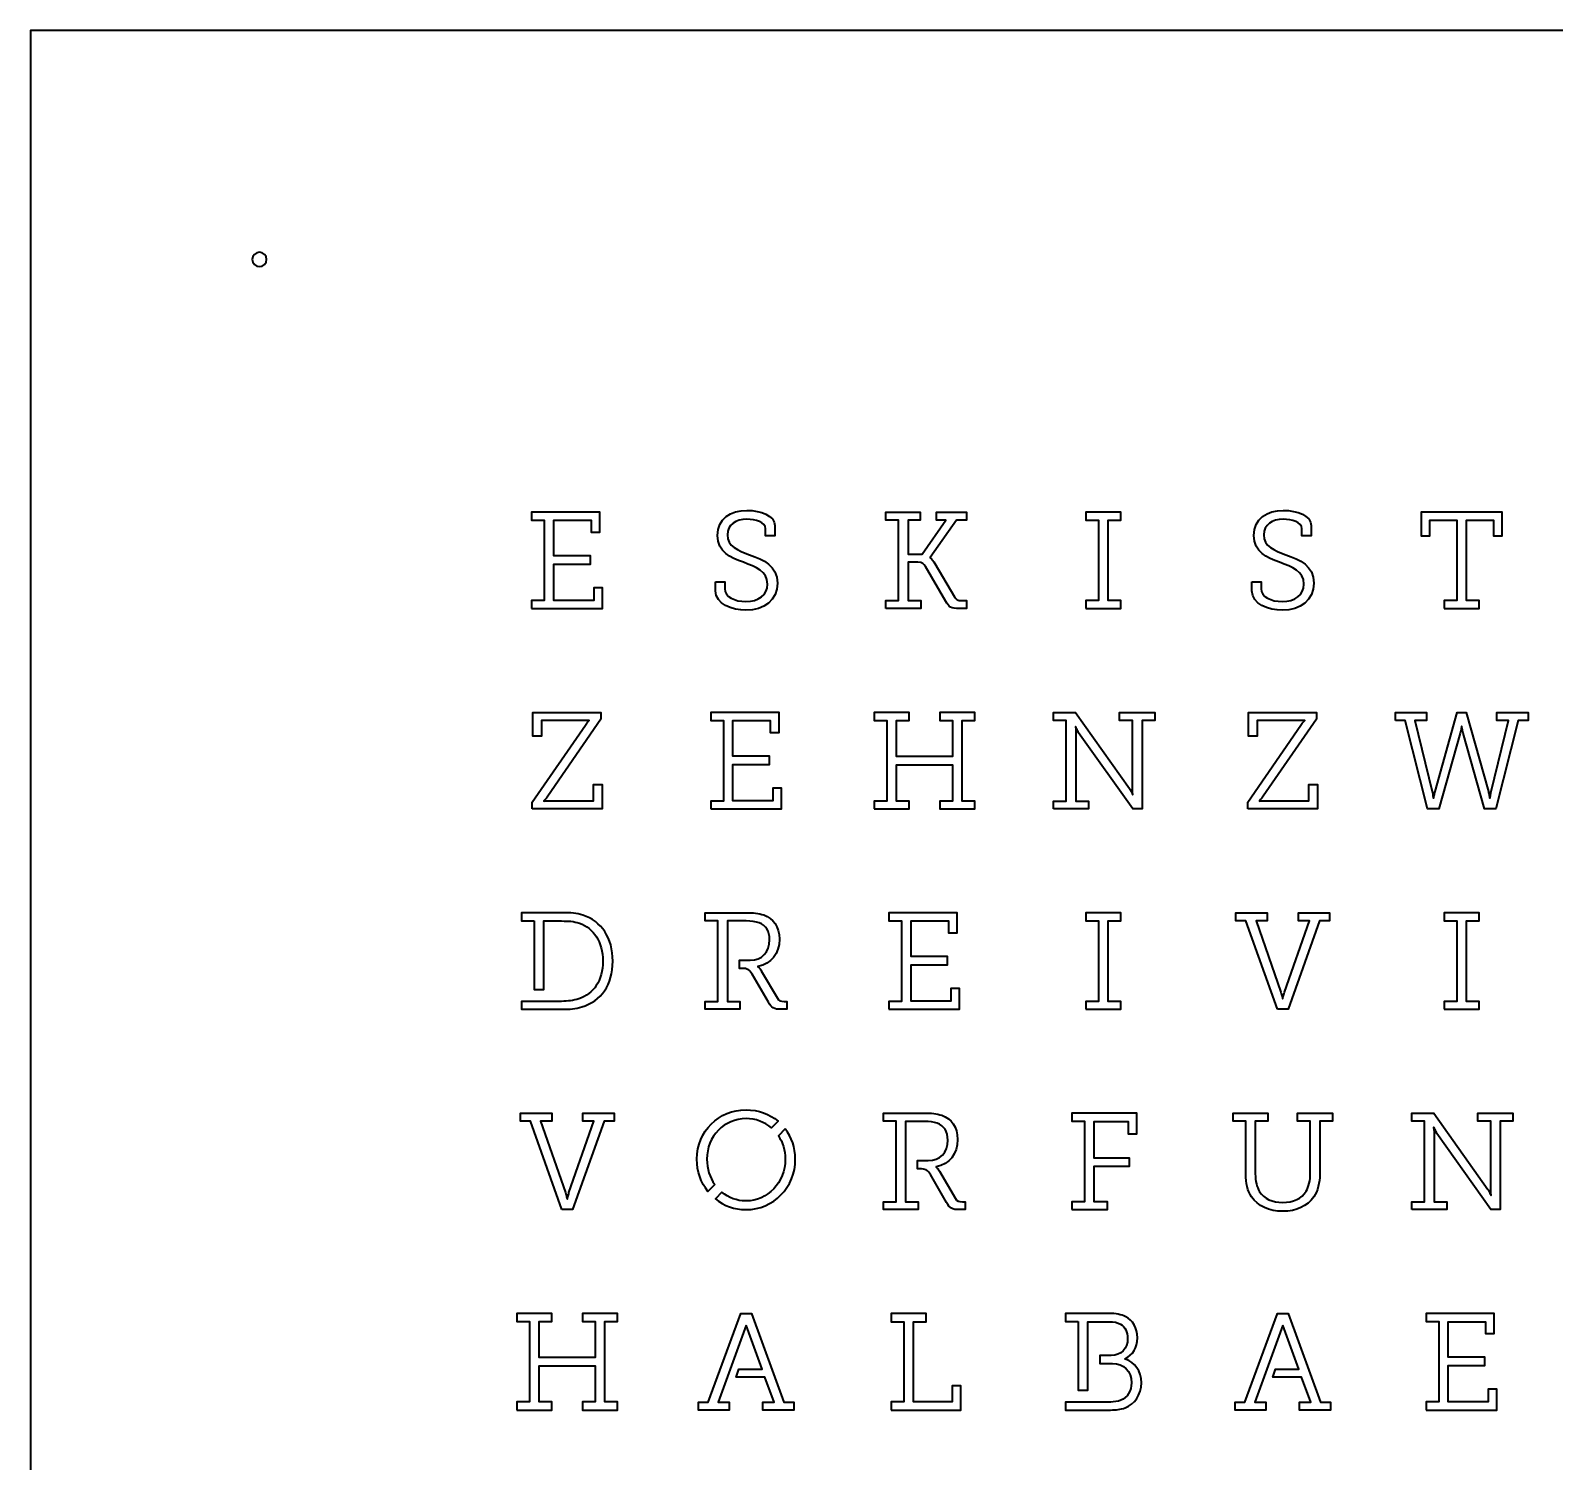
# Model space of a CAD drawing. Header units: inches. Extents: x 0 to 500, y 0 to 500.
# Drawn here: x 0 to 266.2, y 250 to 500 of the extents above; entities that cross this region are included whole.
import ezdxf

# ---------------------------------------------------------------- set-up
doc = ezdxf.new("R2010")
doc.units = ezdxf.units.IN
doc.header["$MEASUREMENT"] = 0
doc.layers.add('Layer 1', color=7, linetype='Continuous')

msp = doc.modelspace()

# ---------------------------------------------------------------- linework, layer by layer
at = {"layer": 'Layer 1', "color": 250, "lineweight": 35}
for points in [[(0, 0), (500, 0), (500, 500), (0, 500), (0, 0)], [(87.53, 399), (99.89, 399), (99.89, 402.62), (98.38, 402.62), (98.38, 400.44), (91.42, 400.44), (91.42, 406.78), (97.81, 406.78), (97.81, 408.22), (91.42, 408.22), (91.42, 414.43), (97.92, 414.43), (97.92, 412.37), (99.46, 412.37), (99.46, 415.87), (87.53, 415.87), (87.53, 414.48), (89.74, 414.48), (89.74, 400.39), (87.53, 400.39), (87.53, 399)], [(184.37, 399), (190.47, 399), (190.47, 400.39), (188.26, 400.39), (188.26, 414.48), (190.47, 414.48), (190.47, 415.87), (184.37, 415.87), (184.37, 414.48), (186.58, 414.48), (186.58, 400.39), (184.37, 400.39), (184.37, 399)], [(246.95, 399), (253.05, 399), (253.05, 400.39), (250.84, 400.39), (250.84, 414.43), (255.54, 414.43), (255.54, 411.69), (257.08, 411.69), (257.08, 415.87), (242.92, 415.87), (242.92, 411.69), (244.43, 411.69), (244.43, 414.43), (249.15, 414.43), (249.15, 400.39), (246.95, 400.39), (246.95, 399)], [(118.82, 364), (131.18, 364), (131.18, 367.62), (129.67, 367.62), (129.67, 365.44), (122.71, 365.44), (122.71, 371.78), (129.1, 371.78), (129.1, 373.22), (122.71, 373.22), (122.71, 379.43), (129.21, 379.43), (129.21, 377.37), (130.75, 377.37), (130.75, 380.87), (118.82, 380.87), (118.82, 379.48), (121.03, 379.48), (121.03, 365.39), (118.82, 365.39), (118.82, 364)], [(147.38, 364), (153.48, 364), (153.48, 365.39), (151.27, 365.39), (151.27, 371.73), (161.04, 371.73), (161.04, 365.39), (158.83, 365.39), (158.83, 364), (164.93, 364), (164.93, 365.39), (162.72, 365.39), (162.72, 379.48), (164.93, 379.48), (164.93, 380.87), (158.83, 380.87), (158.83, 379.48), (161.04, 379.48), (161.04, 373.17), (151.27, 373.17), (151.27, 379.48), (153.48, 379.48), (153.48, 380.87), (147.38, 380.87), (147.38, 379.48), (149.59, 379.48), (149.59, 365.39), (147.38, 365.39), (147.38, 364)], [(149.94, 329), (162.29, 329), (162.29, 332.62), (160.78, 332.62), (160.78, 330.44), (153.82, 330.44), (153.82, 336.78), (160.21, 336.78), (160.21, 338.22), (153.82, 338.22), (153.82, 344.43), (160.33, 344.43), (160.33, 342.37), (161.86, 342.37), (161.86, 345.87), (149.94, 345.87), (149.94, 344.48), (152.15, 344.48), (152.15, 330.39), (149.94, 330.39), (149.94, 329)], [(184.37, 329), (190.47, 329), (190.47, 330.39), (188.26, 330.39), (188.26, 344.48), (190.47, 344.48), (190.47, 345.87), (184.37, 345.87), (184.37, 344.48), (186.58, 344.48), (186.58, 330.39), (184.37, 330.39), (184.37, 329)], [(246.96, 329), (253.06, 329), (253.06, 330.39), (250.85, 330.39), (250.85, 344.48), (253.06, 344.48), (253.06, 345.87), (246.96, 345.87), (246.96, 344.48), (249.17, 344.48), (249.17, 330.39), (246.96, 330.39), (246.96, 329)], [(181.91, 294), (188.15, 294), (188.15, 295.39), (185.8, 295.39), (185.8, 301.58), (191.97, 301.58), (191.97, 303.02), (185.8, 303.02), (185.8, 309.38), (191.75, 309.38), (191.75, 307.27), (193.27, 307.27), (193.27, 310.87), (181.91, 310.87), (181.91, 309.48), (184.12, 309.48), (184.12, 295.39), (181.91, 295.39), (181.91, 294)], [(84.98, 259), (91.07, 259), (91.07, 260.4), (88.86, 260.4), (88.86, 266.73), (98.64, 266.73), (98.64, 260.4), (96.43, 260.4), (96.43, 259), (102.52, 259), (102.52, 260.4), (100.31, 260.4), (100.31, 274.48), (102.52, 274.48), (102.52, 275.87), (96.43, 275.87), (96.43, 274.48), (98.64, 274.48), (98.64, 268.17), (88.86, 268.17), (88.86, 274.48), (91.07, 274.48), (91.07, 275.87), (84.98, 275.87), (84.98, 274.48), (87.19, 274.48), (87.19, 260.4), (84.98, 260.4), (84.98, 259)], [(125.02, 273.84), (120.12, 260.39), (122.06, 260.39), (122.06, 259), (116.66, 259), (116.66, 260.39), (118.39, 260.39), (124.07, 275.87), (125.93, 275.87), (131.61, 260.39), (133.34, 260.39), (133.34, 259), (127.94, 259), (127.94, 260.39), (129.88, 260.39), (128.28, 264.73), (123.26, 264.73), (123.72, 266.15), (127.82, 266.15), (125.02, 273.84)], [(150.36, 259), (162.53, 259), (162.53, 263.25), (160.99, 263.25), (160.99, 260.44), (154.24, 260.44), (154.24, 274.43), (156.45, 274.43), (156.45, 275.87), (150.36, 275.87), (150.36, 274.43), (152.57, 274.43), (152.57, 260.4), (150.36, 260.4), (150.36, 259)], [(218.76, 273.84), (213.87, 260.39), (215.81, 260.39), (215.81, 259), (210.41, 259), (210.41, 260.39), (212.14, 260.39), (217.82, 275.87), (219.67, 275.87), (225.36, 260.39), (227.08, 260.39), (227.08, 259), (221.69, 259), (221.69, 260.39), (223.63, 260.39), (222.03, 264.73), (217.01, 264.73), (217.47, 266.15), (221.57, 266.15), (218.76, 273.84)], [(243.77, 259), (256.13, 259), (256.13, 262.62), (254.62, 262.62), (254.62, 260.44), (247.66, 260.44), (247.66, 266.78), (254.05, 266.78), (254.05, 268.22), (247.66, 268.22), (247.66, 274.43), (254.16, 274.43), (254.16, 272.37), (255.7, 272.37), (255.7, 275.87), (243.77, 275.87), (243.77, 274.48), (245.98, 274.48), (245.98, 260.4), (243.77, 260.4), (243.77, 259)]]:
    msp.add_lwpolyline(points, dxfattribs=at)
for points, knots in [([(41.25, 460), (41.25, 459.31), (40.69, 458.75), (40, 458.75), (39.31, 458.75), (38.75, 459.31), (38.75, 460), (38.75, 460.69), (39.31, 461.25), (40, 461.25), (40.69, 461.25), (41.25, 460.69), (41.25, 460)], [0, 0, 0, 0, 1, 1, 1, 2, 2, 2, 3, 3, 3, 4, 4, 4, 4]), ([(119.67, 403.7), (119.67, 403.7), (119.67, 402.1), (119.67, 402.1), (119.67, 399.79), (122.58, 398.71), (124.97, 398.71), (128.11, 398.71), (130.47, 400.49), (130.47, 403.46), (130.47, 406.53), (128.02, 407.52), (125.6, 408.41), (123.56, 409.17), (121.73, 409.87), (121.73, 411.89), (121.73, 413.69), (123.22, 414.62), (125.14, 414.62), (126.65, 414.62), (128.41, 414.05), (128.41, 412.97), (128.41, 412.97), (128.41, 411.72), (128.41, 411.72), (128.41, 411.72), (130.01, 411.72), (130.01, 411.72), (130.01, 411.72), (130.01, 413.52), (130.01, 413.52), (130.01, 415.25), (127.54, 416.16), (125.14, 416.16), (122.38, 416.16), (120.01, 414.72), (120.01, 411.77), (120.01, 408.82), (122.31, 407.93), (124.52, 407.09), (126.7, 406.25), (128.74, 405.53), (128.74, 403.29), (128.74, 401.33), (127.18, 400.24), (124.97, 400.24), (123.03, 400.24), (121.28, 401.04), (121.28, 402.48), (121.28, 402.48), (121.28, 403.7), (121.28, 403.7), (121.28, 403.7), (119.67, 403.7), (119.67, 403.7)], [0, 0, 0, 0, 1, 1, 1, 2, 2, 2, 3, 3, 3, 4, 4, 4, 5, 5, 5, 6, 6, 6, 7, 7, 7, 8, 8, 8, 9, 9, 9, 10, 10, 10, 11, 11, 11, 12, 12, 12, 13, 13, 13, 14, 14, 14, 15, 15, 15, 16, 16, 16, 17, 17, 17, 18, 18, 18, 18]), ([(149.42, 399), (149.42, 399), (155.5, 399), (155.5, 399), (155.5, 399), (155.5, 400.39), (155.5, 400.39), (155.5, 400.39), (153.31, 400.39), (153.31, 400.39), (153.31, 400.39), (153.31, 407.09), (153.31, 407.09), (153.31, 407.09), (155.02, 407.09), (155.02, 407.09), (155.76, 407.09), (156.07, 406.85), (156.36, 406.34), (156.36, 406.34), (159.88, 400.27), (159.88, 400.27), (160.46, 399.31), (160.8, 399), (162.21, 399), (162.21, 399), (163.49, 399), (163.49, 399), (163.49, 399), (163.49, 400.39), (163.49, 400.39), (163.49, 400.39), (162.64, 400.39), (162.64, 400.39), (162, 400.39), (161.69, 400.58), (161.4, 401.06), (161.4, 401.06), (157.94, 406.89), (157.94, 406.89), (157.73, 407.3), (157.53, 407.52), (157.36, 407.69), (157.36, 407.69), (157.13, 407.88), (157.13, 407.88), (157.13, 407.88), (157.13, 407.93), (157.13, 407.93), (157.13, 407.93), (161.78, 414.48), (161.78, 414.48), (161.78, 414.48), (163.49, 414.48), (163.49, 414.48), (163.49, 414.48), (163.49, 415.87), (163.49, 415.87), (163.49, 415.87), (158.25, 415.87), (158.25, 415.87), (158.25, 415.87), (158.25, 414.48), (158.25, 414.48), (158.25, 414.48), (159.91, 414.48), (159.91, 414.48), (159.91, 414.48), (155.78, 408.53), (155.78, 408.53), (155.78, 408.53), (153.31, 408.53), (153.31, 408.53), (153.31, 408.53), (153.31, 414.48), (153.31, 414.48), (153.31, 414.48), (155.4, 414.48), (155.4, 414.48), (155.4, 414.48), (155.4, 415.87), (155.4, 415.87), (155.4, 415.87), (149.42, 415.87), (149.42, 415.87), (149.42, 415.87), (149.42, 414.48), (149.42, 414.48), (149.42, 414.48), (151.63, 414.48), (151.63, 414.48), (151.63, 414.48), (151.63, 400.39), (151.63, 400.39), (151.63, 400.39), (149.42, 400.39), (149.42, 400.39), (149.42, 400.39), (149.42, 399), (149.42, 399)], [0, 0, 0, 0, 1, 1, 1, 2, 2, 2, 3, 3, 3, 4, 4, 4, 5, 5, 5, 6, 6, 6, 7, 7, 7, 8, 8, 8, 9, 9, 9, 10, 10, 10, 11, 11, 11, 12, 12, 12, 13, 13, 13, 14, 14, 14, 15, 15, 15, 16, 16, 16, 17, 17, 17, 18, 18, 18, 19, 19, 19, 20, 20, 20, 21, 21, 21, 22, 22, 22, 23, 23, 23, 24, 24, 24, 25, 25, 25, 26, 26, 26, 27, 27, 27, 28, 28, 28, 29, 29, 29, 30, 30, 30, 31, 31, 31, 32, 32, 32, 33, 33, 33, 33]), ([(213.36, 403.7), (213.36, 403.7), (213.36, 402.1), (213.36, 402.1), (213.36, 399.79), (216.26, 398.71), (218.66, 398.71), (221.8, 398.71), (224.16, 400.49), (224.16, 403.46), (224.16, 406.53), (221.71, 407.52), (219.28, 408.41), (217.24, 409.17), (215.42, 409.87), (215.42, 411.89), (215.42, 413.69), (216.91, 414.62), (218.83, 414.62), (220.34, 414.62), (222.09, 414.05), (222.09, 412.97), (222.09, 412.97), (222.09, 411.72), (222.09, 411.72), (222.09, 411.72), (223.7, 411.72), (223.7, 411.72), (223.7, 411.72), (223.7, 413.52), (223.7, 413.52), (223.7, 415.25), (221.23, 416.16), (218.83, 416.16), (216.07, 416.16), (213.69, 414.72), (213.69, 411.77), (213.69, 408.82), (216, 407.93), (218.2, 407.09), (220.39, 406.25), (222.43, 405.53), (222.43, 403.29), (222.43, 401.33), (220.87, 400.24), (218.66, 400.24), (216.71, 400.24), (214.97, 401.04), (214.97, 402.48), (214.97, 402.48), (214.97, 403.7), (214.97, 403.7), (214.97, 403.7), (213.36, 403.7), (213.36, 403.7)], [0, 0, 0, 0, 1, 1, 1, 2, 2, 2, 3, 3, 3, 4, 4, 4, 5, 5, 5, 6, 6, 6, 7, 7, 7, 8, 8, 8, 9, 9, 9, 10, 10, 10, 11, 11, 11, 12, 12, 12, 13, 13, 13, 14, 14, 14, 15, 15, 15, 16, 16, 16, 17, 17, 17, 18, 18, 18, 18]), ([(87.65, 364), (87.65, 364), (99.84, 364), (99.84, 364), (99.84, 364), (99.84, 368.25), (99.84, 368.25), (99.84, 368.25), (98.33, 368.25), (98.33, 368.25), (98.33, 368.25), (98.33, 365.44), (98.33, 365.44), (98.33, 365.44), (90.63, 365.44), (90.63, 365.44), (90.36, 365.44), (90.15, 365.44), (89.98, 365.42), (89.88, 365.39), (89.79, 365.39), (89.69, 365.39), (89.69, 365.39), (89.69, 365.44), (89.69, 365.44), (89.69, 365.44), (89.91, 365.65), (89.91, 365.65), (90.03, 365.82), (90.2, 365.97), (90.36, 366.23), (90.36, 366.23), (99.63, 379.7), (99.63, 379.7), (99.63, 379.7), (99.63, 380.87), (99.63, 380.87), (99.63, 380.87), (87.77, 380.87), (87.77, 380.87), (87.77, 380.87), (87.77, 376.69), (87.77, 376.69), (87.77, 376.69), (89.28, 376.69), (89.28, 376.69), (89.28, 376.69), (89.28, 379.43), (89.28, 379.43), (89.28, 379.43), (96.65, 379.43), (96.65, 379.43), (96.92, 379.43), (97.13, 379.43), (97.3, 379.46), (97.4, 379.48), (97.49, 379.48), (97.59, 379.48), (97.59, 379.48), (97.59, 379.43), (97.59, 379.43), (97.59, 379.43), (97.37, 379.21), (97.37, 379.21), (97.25, 379.05), (97.08, 378.9), (96.92, 378.64), (96.92, 378.64), (87.65, 365.17), (87.65, 365.17), (87.65, 365.17), (87.65, 364), (87.65, 364)], [0, 0, 0, 0, 1, 1, 1, 2, 2, 2, 3, 3, 3, 4, 4, 4, 5, 5, 5, 6, 6, 6, 7, 7, 7, 8, 8, 8, 9, 9, 9, 10, 10, 10, 11, 11, 11, 12, 12, 12, 13, 13, 13, 14, 14, 14, 15, 15, 15, 16, 16, 16, 17, 17, 17, 18, 18, 18, 19, 19, 19, 20, 20, 20, 21, 21, 21, 22, 22, 22, 23, 23, 23, 24, 24, 24, 24]), ([(178.7, 364), (178.7, 364), (184.82, 364), (184.82, 364), (184.82, 364), (184.82, 365.39), (184.82, 365.39), (184.82, 365.39), (182.59, 365.39), (182.59, 365.39), (182.59, 365.39), (182.59, 377.2), (182.59, 377.2), (182.62, 377.42), (182.59, 377.68), (182.57, 377.95), (182.57, 377.95), (182.52, 378.35), (182.52, 378.35), (182.52, 378.35), (182.57, 378.35), (182.57, 378.35), (182.62, 378.23), (182.67, 378.11), (182.74, 377.99), (182.83, 377.77), (182.95, 377.51), (183.07, 377.32), (183.07, 377.32), (192.53, 364), (192.53, 364), (192.53, 364), (194.16, 364), (194.16, 364), (194.16, 364), (194.16, 379.48), (194.16, 379.48), (194.16, 379.48), (196.37, 379.48), (196.37, 379.48), (196.37, 379.48), (196.37, 380.87), (196.37, 380.87), (196.37, 380.87), (190.24, 380.87), (190.24, 380.87), (190.24, 380.87), (190.24, 379.48), (190.24, 379.48), (190.24, 379.48), (192.48, 379.48), (192.48, 379.48), (192.48, 379.48), (192.48, 367.7), (192.48, 367.7), (192.48, 367.48), (192.48, 367.19), (192.5, 366.93), (192.5, 366.93), (192.55, 366.52), (192.55, 366.52), (192.55, 366.52), (192.5, 366.52), (192.5, 366.52), (192.45, 366.64), (192.41, 366.78), (192.33, 366.91), (192.21, 367.17), (192.12, 367.38), (192, 367.55), (192, 367.55), (182.54, 380.87), (182.54, 380.87), (182.54, 380.87), (178.7, 380.87), (178.7, 380.87), (178.7, 380.87), (178.7, 379.48), (178.7, 379.48), (178.7, 379.48), (180.91, 379.48), (180.91, 379.48), (180.91, 379.48), (180.91, 365.39), (180.91, 365.39), (180.91, 365.39), (178.7, 365.39), (178.7, 365.39), (178.7, 365.39), (178.7, 364), (178.7, 364)], [0, 0, 0, 0, 1, 1, 1, 2, 2, 2, 3, 3, 3, 4, 4, 4, 5, 5, 5, 6, 6, 6, 7, 7, 7, 8, 8, 8, 9, 9, 9, 10, 10, 10, 11, 11, 11, 12, 12, 12, 13, 13, 13, 14, 14, 14, 15, 15, 15, 16, 16, 16, 17, 17, 17, 18, 18, 18, 19, 19, 19, 20, 20, 20, 21, 21, 21, 22, 22, 22, 23, 23, 23, 24, 24, 24, 25, 25, 25, 26, 26, 26, 27, 27, 27, 28, 28, 28, 29, 29, 29, 30, 30, 30, 30]), ([(212.63, 364), (212.63, 364), (224.82, 364), (224.82, 364), (224.82, 364), (224.82, 368.25), (224.82, 368.25), (224.82, 368.25), (223.31, 368.25), (223.31, 368.25), (223.31, 368.25), (223.31, 365.44), (223.31, 365.44), (223.31, 365.44), (215.6, 365.44), (215.6, 365.44), (215.34, 365.44), (215.12, 365.44), (214.96, 365.42), (214.86, 365.39), (214.77, 365.39), (214.67, 365.39), (214.67, 365.39), (214.67, 365.44), (214.67, 365.44), (214.67, 365.44), (214.88, 365.65), (214.88, 365.65), (215, 365.82), (215.17, 365.97), (215.34, 366.23), (215.34, 366.23), (224.61, 379.7), (224.61, 379.7), (224.61, 379.7), (224.61, 380.87), (224.61, 380.87), (224.61, 380.87), (212.75, 380.87), (212.75, 380.87), (212.75, 380.87), (212.75, 376.69), (212.75, 376.69), (212.75, 376.69), (214.26, 376.69), (214.26, 376.69), (214.26, 376.69), (214.26, 379.43), (214.26, 379.43), (214.26, 379.43), (221.63, 379.43), (221.63, 379.43), (221.89, 379.43), (222.11, 379.43), (222.27, 379.46), (222.37, 379.48), (222.47, 379.48), (222.57, 379.48), (222.57, 379.48), (222.57, 379.43), (222.57, 379.43), (222.57, 379.43), (222.35, 379.21), (222.35, 379.21), (222.23, 379.05), (222.06, 378.9), (221.89, 378.64), (221.89, 378.64), (212.63, 365.17), (212.63, 365.17), (212.63, 365.17), (212.63, 364), (212.63, 364)], [0, 0, 0, 0, 1, 1, 1, 2, 2, 2, 3, 3, 3, 4, 4, 4, 5, 5, 5, 6, 6, 6, 7, 7, 7, 8, 8, 8, 9, 9, 9, 10, 10, 10, 11, 11, 11, 12, 12, 12, 13, 13, 13, 14, 14, 14, 15, 15, 15, 16, 16, 16, 17, 17, 17, 18, 18, 18, 19, 19, 19, 20, 20, 20, 21, 21, 21, 22, 22, 22, 23, 23, 23, 24, 24, 24, 24]), ([(238.41, 379.48), (238.41, 379.48), (240.11, 379.48), (240.11, 379.48), (240.11, 379.48), (244.05, 364), (244.05, 364), (244.05, 364), (246.01, 364), (246.01, 364), (246.01, 364), (249.76, 377.27), (249.76, 377.27), (249.83, 377.54), (249.88, 377.77), (249.91, 378.02), (249.91, 378.02), (249.95, 378.38), (249.95, 378.38), (249.95, 378.38), (250.05, 378.38), (250.05, 378.38), (250.05, 378.38), (250.09, 378.02), (250.09, 378.02), (250.12, 377.77), (250.16, 377.54), (250.24, 377.27), (250.24, 377.27), (253.96, 364), (253.96, 364), (253.96, 364), (255.95, 364), (255.95, 364), (255.95, 364), (259.86, 379.48), (259.86, 379.48), (259.86, 379.48), (261.59, 379.48), (261.59, 379.48), (261.59, 379.48), (261.59, 380.87), (261.59, 380.87), (261.59, 380.87), (256.15, 380.87), (256.15, 380.87), (256.15, 380.87), (256.15, 379.48), (256.15, 379.48), (256.15, 379.48), (258.16, 379.48), (258.16, 379.48), (258.16, 379.48), (255.14, 367.07), (255.14, 367.07), (255.07, 366.81), (255.04, 366.55), (255.02, 366.33), (255.02, 366.33), (254.97, 365.97), (254.97, 365.97), (254.97, 365.97), (254.87, 365.97), (254.87, 365.97), (254.87, 366.09), (254.85, 366.21), (254.82, 366.33), (254.75, 366.55), (254.73, 366.81), (254.66, 367.07), (254.66, 367.07), (250.77, 380.87), (250.77, 380.87), (250.77, 380.87), (249.21, 380.87), (249.21, 380.87), (249.21, 380.87), (245.34, 367.07), (245.34, 367.07), (245.27, 366.81), (245.25, 366.55), (245.18, 366.33), (245.15, 366.21), (245.13, 366.09), (245.13, 365.97), (245.13, 365.97), (245.03, 365.97), (245.03, 365.97), (245.03, 365.97), (244.98, 366.33), (244.98, 366.33), (244.96, 366.55), (244.93, 366.81), (244.86, 367.07), (244.86, 367.07), (241.84, 379.48), (241.84, 379.48), (241.84, 379.48), (243.85, 379.48), (243.85, 379.48), (243.85, 379.48), (243.85, 380.87), (243.85, 380.87), (243.85, 380.87), (238.41, 380.87), (238.41, 380.87), (238.41, 380.87), (238.41, 379.48), (238.41, 379.48)], [0, 0, 0, 0, 1, 1, 1, 2, 2, 2, 3, 3, 3, 4, 4, 4, 5, 5, 5, 6, 6, 6, 7, 7, 7, 8, 8, 8, 9, 9, 9, 10, 10, 10, 11, 11, 11, 12, 12, 12, 13, 13, 13, 14, 14, 14, 15, 15, 15, 16, 16, 16, 17, 17, 17, 18, 18, 18, 19, 19, 19, 20, 20, 20, 21, 21, 21, 22, 22, 22, 23, 23, 23, 24, 24, 24, 25, 25, 25, 26, 26, 26, 27, 27, 27, 28, 28, 28, 29, 29, 29, 30, 30, 30, 31, 31, 31, 32, 32, 32, 33, 33, 33, 34, 34, 34, 35, 35, 35, 36, 36, 36, 36]), ([(87.99, 344.48), (87.99, 344.48), (85.78, 344.48), (85.78, 344.48), (85.78, 344.48), (85.78, 345.87), (85.78, 345.87), (85.78, 345.87), (92.91, 345.87), (92.91, 345.87), (94.35, 345.87), (95.38, 345.79), (96.51, 345.44), (99.7, 344.4), (101.71, 341.5), (101.71, 337.42), (101.71, 333.22), (99.68, 330.44), (96.29, 329.41), (95.24, 329.05), (94.16, 329), (92.91, 329), (92.91, 329), (85.78, 329), (85.78, 329), (85.78, 329), (85.78, 330.39), (85.78, 330.39), (85.78, 330.39), (92.77, 330.39), (92.77, 330.39), (93.89, 330.39), (94.83, 330.54), (95.76, 330.85), (98.36, 331.69), (99.97, 333.99), (99.97, 337.42), (99.97, 340.8), (98.4, 343.15), (95.88, 344.04), (94.9, 344.4), (93.94, 344.43), (92.77, 344.43), (92.77, 344.43), (89.67, 344.43), (89.67, 344.43), (89.67, 344.43), (89.67, 332.48), (89.67, 332.48), (89.67, 332.48), (87.99, 332.48), (87.99, 332.48), (87.99, 332.48), (87.99, 344.48), (87.99, 344.48)], [0, 0, 0, 0, 1, 1, 1, 2, 2, 2, 3, 3, 3, 4, 4, 4, 5, 5, 5, 6, 6, 6, 7, 7, 7, 8, 8, 8, 9, 9, 9, 10, 10, 10, 11, 11, 11, 12, 12, 12, 13, 13, 13, 14, 14, 14, 15, 15, 15, 16, 16, 16, 17, 17, 17, 18, 18, 18, 18]), ([(124.18, 336.15), (125.26, 336.15), (125.64, 335.93), (126.07, 335.12), (126.07, 335.12), (128.9, 330.27), (128.9, 330.27), (129.5, 329.22), (129.76, 329), (131.23, 329), (131.23, 329), (132.14, 329), (132.14, 329), (132.14, 329), (132.14, 330.39), (132.14, 330.39), (132.14, 330.39), (131.66, 330.39), (131.66, 330.39), (131.01, 330.39), (130.72, 330.47), (130.46, 330.94), (130.46, 330.94), (127.65, 335.74), (127.65, 335.74), (127.53, 336.01), (127.39, 336.15), (127.27, 336.27), (127.27, 336.27), (127.08, 336.44), (127.08, 336.44), (127.08, 336.44), (127.08, 336.49), (127.08, 336.49), (129.38, 336.89), (130.82, 338.74), (130.82, 341.26), (130.82, 343.49), (129.74, 344.89), (128.08, 345.48), (127.15, 345.79), (126.24, 345.87), (125.08, 345.87), (125.08, 345.87), (117.86, 345.87), (117.86, 345.87), (117.86, 345.87), (117.86, 344.48), (117.86, 344.48), (117.86, 344.48), (120.07, 344.48), (120.07, 344.48), (120.07, 344.48), (120.07, 330.39), (120.07, 330.39), (120.07, 330.39), (117.86, 330.39), (117.86, 330.39), (117.86, 330.39), (117.86, 329), (117.86, 329), (117.86, 329), (123.93, 329), (123.93, 329), (123.93, 329), (123.93, 330.39), (123.93, 330.39), (123.93, 330.39), (121.75, 330.39), (121.75, 330.39), (121.75, 330.39), (121.75, 344.43), (121.75, 344.43), (121.75, 344.43), (125.04, 344.43), (125.04, 344.43), (125.9, 344.43), (126.69, 344.33), (127.27, 344.11), (128.45, 343.66), (129.11, 342.68), (129.11, 341.14), (129.11, 338.96), (127.75, 337.59), (125.71, 337.59), (125.71, 337.59), (123.83, 337.59), (123.83, 337.59), (123.83, 337.59), (123.83, 336.15), (123.83, 336.15), (123.83, 336.15), (124.18, 336.15), (124.18, 336.15)], [0, 0, 0, 0, 1, 1, 1, 2, 2, 2, 3, 3, 3, 4, 4, 4, 5, 5, 5, 6, 6, 6, 7, 7, 7, 8, 8, 8, 9, 9, 9, 10, 10, 10, 11, 11, 11, 12, 12, 12, 13, 13, 13, 14, 14, 14, 15, 15, 15, 16, 16, 16, 17, 17, 17, 18, 18, 18, 19, 19, 19, 20, 20, 20, 21, 21, 21, 22, 22, 22, 23, 23, 23, 24, 24, 24, 25, 25, 25, 26, 26, 26, 27, 27, 27, 28, 28, 28, 29, 29, 29, 30, 30, 30, 31, 31, 31, 31]), ([(217.81, 329), (217.81, 329), (219.66, 329), (219.66, 329), (219.66, 329), (225.18, 344.48), (225.18, 344.48), (225.18, 344.48), (226.93, 344.48), (226.93, 344.48), (226.93, 344.48), (226.93, 345.87), (226.93, 345.87), (226.93, 345.87), (221.48, 345.87), (221.48, 345.87), (221.48, 345.87), (221.48, 344.48), (221.48, 344.48), (221.48, 344.48), (223.41, 344.48), (223.41, 344.48), (223.41, 344.48), (219.04, 331.98), (219.04, 331.98), (218.96, 331.71), (218.91, 331.45), (218.84, 331.23), (218.84, 331.23), (218.77, 330.87), (218.77, 330.87), (218.77, 330.87), (218.7, 330.87), (218.7, 330.87), (218.7, 330.87), (218.63, 331.23), (218.63, 331.23), (218.56, 331.45), (218.53, 331.71), (218.43, 331.98), (218.43, 331.98), (214.07, 344.48), (214.07, 344.48), (214.07, 344.48), (216.01, 344.48), (216.01, 344.48), (216.01, 344.48), (216.01, 345.87), (216.01, 345.87), (216.01, 345.87), (210.56, 345.87), (210.56, 345.87), (210.56, 345.87), (210.56, 344.48), (210.56, 344.48), (210.56, 344.48), (212.29, 344.48), (212.29, 344.48), (212.29, 344.48), (217.81, 329), (217.81, 329)], [0, 0, 0, 0, 1, 1, 1, 2, 2, 2, 3, 3, 3, 4, 4, 4, 5, 5, 5, 6, 6, 6, 7, 7, 7, 8, 8, 8, 9, 9, 9, 10, 10, 10, 11, 11, 11, 12, 12, 12, 13, 13, 13, 14, 14, 14, 15, 15, 15, 16, 16, 16, 17, 17, 17, 18, 18, 18, 19, 19, 19, 20, 20, 20, 20]), ([(92.83, 294), (92.83, 294), (94.68, 294), (94.68, 294), (94.68, 294), (100.2, 309.48), (100.2, 309.48), (100.2, 309.48), (101.96, 309.48), (101.96, 309.48), (101.96, 309.48), (101.96, 310.87), (101.96, 310.87), (101.96, 310.87), (96.51, 310.87), (96.51, 310.87), (96.51, 310.87), (96.51, 309.48), (96.51, 309.48), (96.51, 309.48), (98.43, 309.48), (98.43, 309.48), (98.43, 309.48), (94.06, 296.98), (94.06, 296.98), (93.99, 296.71), (93.94, 296.45), (93.87, 296.23), (93.87, 296.23), (93.79, 295.87), (93.79, 295.87), (93.79, 295.87), (93.72, 295.87), (93.72, 295.87), (93.72, 295.87), (93.65, 296.23), (93.65, 296.23), (93.58, 296.45), (93.56, 296.71), (93.46, 296.98), (93.46, 296.98), (89.09, 309.48), (89.09, 309.48), (89.09, 309.48), (91.04, 309.48), (91.04, 309.48), (91.04, 309.48), (91.04, 310.87), (91.04, 310.87), (91.04, 310.87), (85.59, 310.87), (85.59, 310.87), (85.59, 310.87), (85.59, 309.48), (85.59, 309.48), (85.59, 309.48), (87.32, 309.48), (87.32, 309.48), (87.32, 309.48), (92.83, 294), (92.83, 294)], [0, 0, 0, 0, 1, 1, 1, 2, 2, 2, 3, 3, 3, 4, 4, 4, 5, 5, 5, 6, 6, 6, 7, 7, 7, 8, 8, 8, 9, 9, 9, 10, 10, 10, 11, 11, 11, 12, 12, 12, 13, 13, 13, 14, 14, 14, 15, 15, 15, 16, 16, 16, 17, 17, 17, 18, 18, 18, 19, 19, 19, 20, 20, 20, 20]), ([(119.53, 298.4), (118.64, 299.62), (118.15, 301.11), (118.15, 302.83), (118.15, 306.86), (121.22, 309.91), (124.99, 309.91), (126.69, 309.91), (128.21, 309.33), (129.41, 308.27), (129.41, 308.27), (130.58, 309.44), (130.58, 309.44), (129.07, 310.73), (127.16, 311.44), (124.99, 311.44), (120.22, 311.44), (116.4, 307.7), (116.4, 302.83), (116.4, 300.64), (117.09, 298.73), (118.33, 297.2), (118.33, 297.2), (119.53, 298.4), (119.53, 298.4)], [0, 0, 0, 0, 1, 1, 1, 2, 2, 2, 3, 3, 3, 4, 4, 4, 5, 5, 5, 6, 6, 6, 7, 7, 7, 8, 8, 8, 8]), ([(155.29, 301.15), (156.37, 301.15), (156.75, 300.93), (157.19, 300.12), (157.19, 300.12), (160.02, 295.27), (160.02, 295.27), (160.61, 294.22), (160.88, 294), (162.34, 294), (162.34, 294), (163.25, 294), (163.25, 294), (163.25, 294), (163.25, 295.39), (163.25, 295.39), (163.25, 295.39), (162.78, 295.39), (162.78, 295.39), (162.13, 295.39), (161.84, 295.47), (161.57, 295.94), (161.57, 295.94), (158.77, 300.74), (158.77, 300.74), (158.65, 301.01), (158.5, 301.15), (158.38, 301.27), (158.38, 301.27), (158.19, 301.44), (158.19, 301.44), (158.19, 301.44), (158.19, 301.48), (158.19, 301.48), (160.49, 301.89), (161.94, 303.74), (161.94, 306.26), (161.94, 308.49), (160.86, 309.88), (159.2, 310.48), (158.26, 310.79), (157.35, 310.87), (156.2, 310.87), (156.2, 310.87), (148.98, 310.87), (148.98, 310.87), (148.98, 310.87), (148.98, 309.48), (148.98, 309.48), (148.98, 309.48), (151.19, 309.48), (151.19, 309.48), (151.19, 309.48), (151.19, 295.39), (151.19, 295.39), (151.19, 295.39), (148.98, 295.39), (148.98, 295.39), (148.98, 295.39), (148.98, 294), (148.98, 294), (148.98, 294), (155.05, 294), (155.05, 294), (155.05, 294), (155.05, 295.39), (155.05, 295.39), (155.05, 295.39), (152.86, 295.39), (152.86, 295.39), (152.86, 295.39), (152.86, 309.42), (152.86, 309.42), (152.86, 309.42), (156.15, 309.42), (156.15, 309.42), (157.01, 309.42), (157.81, 309.33), (158.38, 309.11), (159.56, 308.66), (160.23, 307.68), (160.23, 306.14), (160.23, 303.96), (158.87, 302.59), (156.83, 302.59), (156.83, 302.59), (154.95, 302.59), (154.95, 302.59), (154.95, 302.59), (154.95, 301.15), (154.95, 301.15), (154.95, 301.15), (155.29, 301.15), (155.29, 301.15)], [0, 0, 0, 0, 1, 1, 1, 2, 2, 2, 3, 3, 3, 4, 4, 4, 5, 5, 5, 6, 6, 6, 7, 7, 7, 8, 8, 8, 9, 9, 9, 10, 10, 10, 11, 11, 11, 12, 12, 12, 13, 13, 13, 14, 14, 14, 15, 15, 15, 16, 16, 16, 17, 17, 17, 18, 18, 18, 19, 19, 19, 20, 20, 20, 21, 21, 21, 22, 22, 22, 23, 23, 23, 24, 24, 24, 25, 25, 25, 26, 26, 26, 27, 27, 27, 28, 28, 28, 29, 29, 29, 30, 30, 30, 31, 31, 31, 31]), ([(212.27, 300.22), (212.27, 298.61), (212.55, 297.31), (213.3, 296.25), (214.38, 294.62), (216.37, 293.71), (218.75, 293.71), (221.08, 293.71), (223.02, 294.6), (224.15, 296.23), (224.85, 297.26), (225.23, 298.66), (225.23, 300.22), (225.23, 300.22), (225.23, 309.48), (225.23, 309.48), (225.23, 309.48), (227.44, 309.48), (227.44, 309.48), (227.44, 309.48), (227.44, 310.87), (227.44, 310.87), (227.44, 310.87), (221.34, 310.87), (221.34, 310.87), (221.34, 310.87), (221.34, 309.48), (221.34, 309.48), (221.34, 309.48), (223.55, 309.48), (223.55, 309.48), (223.55, 309.48), (223.55, 300.29), (223.55, 300.29), (223.55, 299.09), (223.31, 298.06), (222.81, 297.21), (222.06, 295.95), (220.57, 295.25), (218.75, 295.25), (216.93, 295.25), (215.49, 295.92), (214.69, 297.14), (214.19, 297.94), (213.95, 299.02), (213.95, 300.24), (213.95, 300.24), (213.95, 309.48), (213.95, 309.48), (213.95, 309.48), (216.16, 309.48), (216.16, 309.48), (216.16, 309.48), (216.16, 310.87), (216.16, 310.87), (216.16, 310.87), (210.06, 310.87), (210.06, 310.87), (210.06, 310.87), (210.06, 309.48), (210.06, 309.48), (210.06, 309.48), (212.27, 309.48), (212.27, 309.48), (212.27, 309.48), (212.27, 300.22), (212.27, 300.22)], [0, 0, 0, 0, 1, 1, 1, 2, 2, 2, 3, 3, 3, 4, 4, 4, 5, 5, 5, 6, 6, 6, 7, 7, 7, 8, 8, 8, 9, 9, 9, 10, 10, 10, 11, 11, 11, 12, 12, 12, 13, 13, 13, 14, 14, 14, 15, 15, 15, 16, 16, 16, 17, 17, 17, 18, 18, 18, 19, 19, 19, 20, 20, 20, 21, 21, 21, 22, 22, 22, 22]), ([(241.29, 294), (241.29, 294), (247.41, 294), (247.41, 294), (247.41, 294), (247.41, 295.39), (247.41, 295.39), (247.41, 295.39), (245.17, 295.39), (245.17, 295.39), (245.17, 295.39), (245.17, 307.2), (245.17, 307.2), (245.2, 307.42), (245.17, 307.68), (245.15, 307.95), (245.15, 307.95), (245.1, 308.35), (245.1, 308.35), (245.1, 308.35), (245.15, 308.35), (245.15, 308.35), (245.2, 308.23), (245.25, 308.11), (245.32, 307.99), (245.42, 307.77), (245.54, 307.51), (245.66, 307.32), (245.66, 307.32), (255.11, 294), (255.11, 294), (255.11, 294), (256.74, 294), (256.74, 294), (256.74, 294), (256.74, 309.48), (256.74, 309.48), (256.74, 309.48), (258.95, 309.48), (258.95, 309.48), (258.95, 309.48), (258.95, 310.87), (258.95, 310.87), (258.95, 310.87), (252.83, 310.87), (252.83, 310.87), (252.83, 310.87), (252.83, 309.48), (252.83, 309.48), (252.83, 309.48), (255.06, 309.48), (255.06, 309.48), (255.06, 309.48), (255.06, 297.7), (255.06, 297.7), (255.06, 297.48), (255.06, 297.19), (255.09, 296.93), (255.09, 296.93), (255.13, 296.52), (255.13, 296.52), (255.13, 296.52), (255.09, 296.52), (255.09, 296.52), (255.04, 296.64), (254.99, 296.78), (254.92, 296.9), (254.8, 297.17), (254.7, 297.38), (254.58, 297.55), (254.58, 297.55), (245.13, 310.87), (245.13, 310.87), (245.13, 310.87), (241.29, 310.87), (241.29, 310.87), (241.29, 310.87), (241.29, 309.48), (241.29, 309.48), (241.29, 309.48), (243.5, 309.48), (243.5, 309.48), (243.5, 309.48), (243.5, 295.39), (243.5, 295.39), (243.5, 295.39), (241.29, 295.39), (241.29, 295.39), (241.29, 295.39), (241.29, 294), (241.29, 294)], [0, 0, 0, 0, 1, 1, 1, 2, 2, 2, 3, 3, 3, 4, 4, 4, 5, 5, 5, 6, 6, 6, 7, 7, 7, 8, 8, 8, 9, 9, 9, 10, 10, 10, 11, 11, 11, 12, 12, 12, 13, 13, 13, 14, 14, 14, 15, 15, 15, 16, 16, 16, 17, 17, 17, 18, 18, 18, 19, 19, 19, 20, 20, 20, 21, 21, 21, 22, 22, 22, 23, 23, 23, 24, 24, 24, 25, 25, 25, 26, 26, 26, 27, 27, 27, 28, 28, 28, 29, 29, 29, 30, 30, 30, 30]), ([(131.84, 308.11), (132.97, 306.66), (133.6, 304.87), (133.6, 302.83), (133.6, 297.89), (129.79, 294), (124.99, 294), (122.92, 294), (121.11, 294.66), (119.64, 295.89), (119.64, 295.89), (120.79, 297.04), (120.79, 297.04), (121.96, 296.06), (123.38, 295.53), (124.99, 295.53), (128.75, 295.53), (131.85, 298.7), (131.85, 302.83), (131.85, 304.4), (131.43, 305.75), (130.64, 306.9), (130.64, 306.9), (131.84, 308.11), (131.84, 308.11)], [0, 0, 0, 0, 1, 1, 1, 2, 2, 2, 3, 3, 3, 4, 4, 4, 5, 5, 5, 6, 6, 6, 7, 7, 7, 8, 8, 8, 8]), ([(183.01, 274.48), (183.01, 274.48), (180.8, 274.48), (180.8, 274.48), (180.8, 274.48), (180.8, 275.87), (180.8, 275.87), (180.8, 275.87), (188.4, 275.87), (188.4, 275.87), (189.58, 275.87), (190.51, 275.7), (191.31, 275.29), (192.53, 274.71), (193.37, 273.34), (193.37, 271.6), (193.37, 269.87), (192.53, 268.6), (191.21, 267.95), (191.21, 267.95), (191.21, 267.9), (191.21, 267.9), (192.94, 267.4), (194.04, 265.77), (194.04, 263.75), (194.04, 261.64), (192.84, 260.01), (191.19, 259.36), (190.42, 259.08), (189.61, 259), (188.67, 259), (188.67, 259), (180.8, 259), (180.8, 259), (180.8, 259), (180.8, 260.39), (180.8, 260.39), (180.8, 260.39), (188.72, 260.39), (188.72, 260.39), (189.27, 260.39), (189.92, 260.49), (190.47, 260.7), (191.62, 261.18), (192.31, 262.33), (192.31, 263.77), (192.31, 265.81), (190.97, 267.11), (188.98, 267.11), (188.98, 267.11), (186.77, 267.11), (186.77, 267.11), (186.77, 267.11), (186.77, 268.55), (186.77, 268.55), (186.77, 268.55), (188.79, 268.55), (188.79, 268.55), (190.51, 268.55), (191.65, 269.7), (191.65, 271.5), (191.65, 272.63), (191.19, 273.52), (190.42, 273.99), (189.87, 274.3), (189.24, 274.43), (188.4, 274.43), (188.4, 274.43), (184.69, 274.43), (184.69, 274.43), (184.69, 274.43), (184.69, 262.48), (184.69, 262.48), (184.69, 262.48), (183.01, 262.48), (183.01, 262.48), (183.01, 262.48), (183.01, 274.48), (183.01, 274.48)], [0, 0, 0, 0, 1, 1, 1, 2, 2, 2, 3, 3, 3, 4, 4, 4, 5, 5, 5, 6, 6, 6, 7, 7, 7, 8, 8, 8, 9, 9, 9, 10, 10, 10, 11, 11, 11, 12, 12, 12, 13, 13, 13, 14, 14, 14, 15, 15, 15, 16, 16, 16, 17, 17, 17, 18, 18, 18, 19, 19, 19, 20, 20, 20, 21, 21, 21, 22, 22, 22, 23, 23, 23, 24, 24, 24, 25, 25, 25, 26, 26, 26, 26])]:
    msp.add_open_spline(points, degree=3, knots=knots, dxfattribs=at)

doc.saveas('drawing.dxf')
